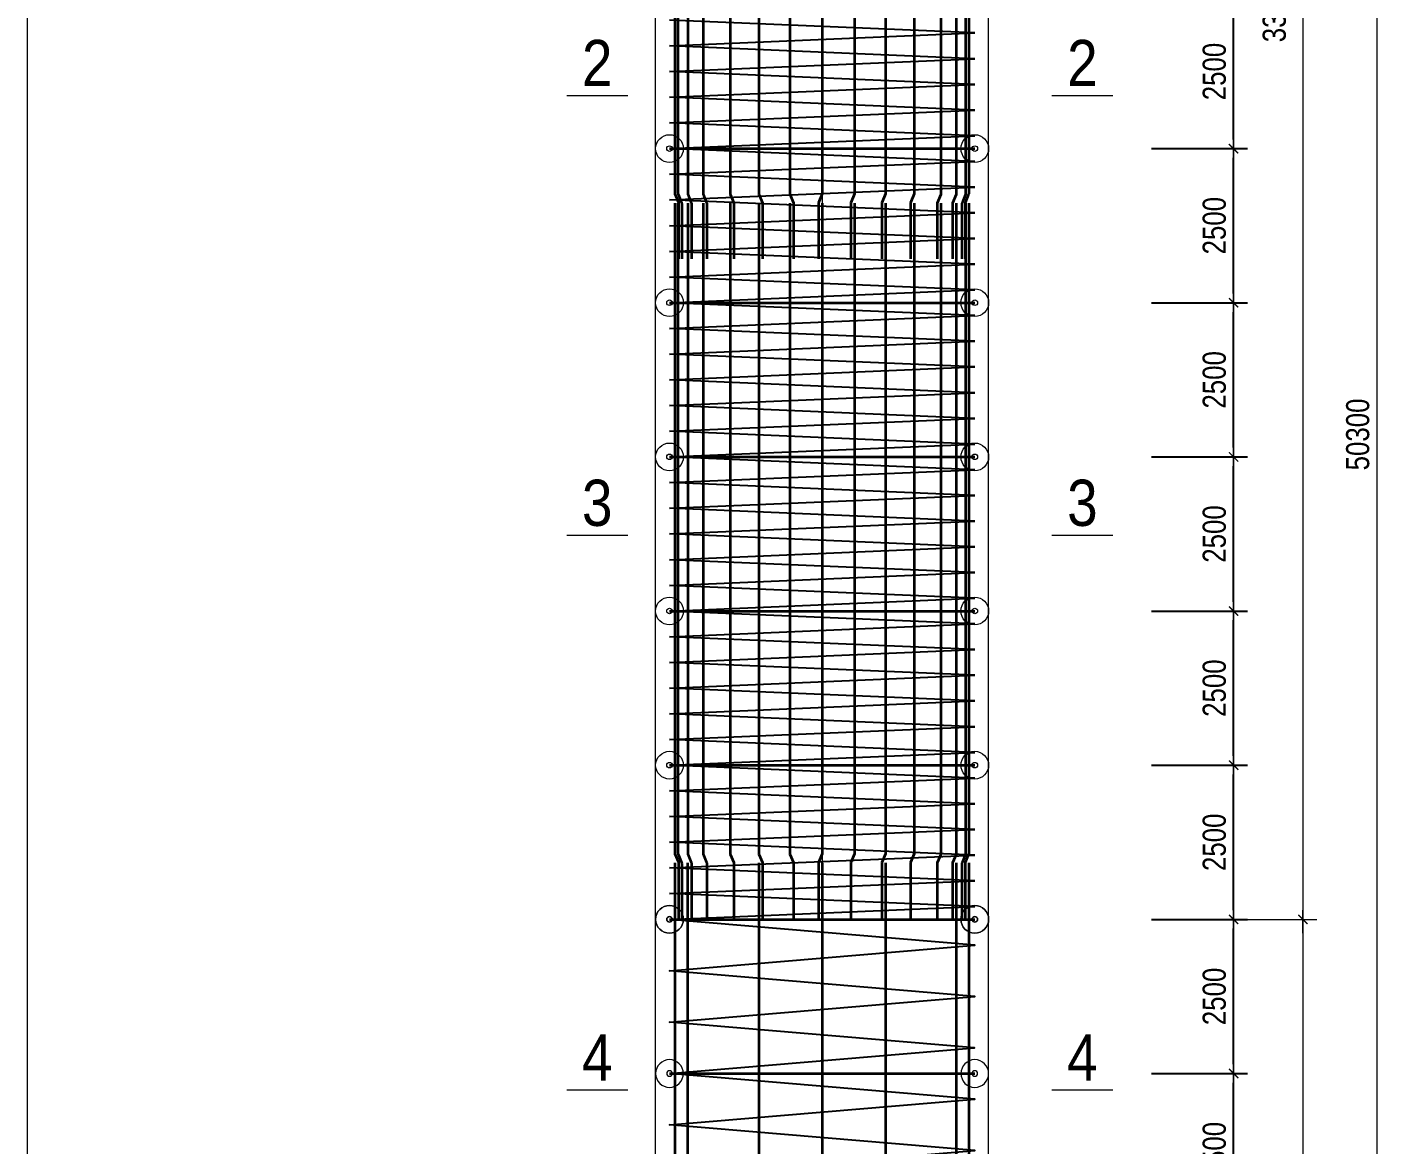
# Model space of a CAD drawing. Header units: millimetres. Extents: x -2123450 to -961021, y -260876 to 649159.
# Drawn here: x -1669543 to -1647654, y 469576 to 487708 of the extents above; entities that cross this region are included whole.
import ezdxf
from ezdxf.enums import TextEntityAlignment as Align

# ---------------------------------------------------------------- set-up
doc = ezdxf.new("R2010")
doc.units = ezdxf.units.MM
doc.header["$LTSCALE"] = 1000
doc.header["$MEASUREMENT"] = 0
doc.header["$PDMODE"] = 66
doc.linetypes.add('CENTER2', pattern=[1.125, 0.75, -0.125, 0.125, -0.125])
doc.layers.get('DEFPOINTS').update_dxf_attribs({"linetype": 'CONTINUOUS'})
doc.layers.add('03BORER', color=3, linetype='CONTINUOUS')
for name, color, linetype, lineweight in [('NDC_S_AXIS', 5, 'CENTER2', 15), ('NDC_S_CONTINUOUS', 3, 'CONTINUOUS', 20), ('NDC_S_DIM', 1, 'CONTINUOUS', 9), ('NDC_S_REBAR', 4, 'CONTINUOUS', 35), ('NDC_S_REBAR SECTION', 6, 'CONTINUOUS', 25), ('NDC_S_STIRRUP', 2, 'CONTINUOUS', 25), ('NDC_S_VN TITLE', 6, 'CONTINUOUS', 9)]:
    doc.layers.add(name, color=color, linetype=linetype, lineweight=lineweight)
doc.styles.add('NDC_ARIAL', font='arial.ttf', dxfattribs={"width": 0.8})
doc.dimstyles.new('NDC_1-150', dxfattribs={"dimscale": 150, "dimtxt": 2.5, "dimasz": 1, "dimexe": 1.5, "dimexo": 0, "dimgap": 0.8, "dimtad": 1, "dimdec": 0, "dimdsep": 46, "dimtxsty": 'NDC_ARIAL', "dimblk": 'DIMMARK', "dimcen": 49999.938995, "dimdle": 1.5, "dimclrd": 1, "dimclre": 1, "dimclrt": 3, "dimadec": 0, "dimazin": 0, "dimtfac": 1, "dimtdec": 0, "dimtix": 1, "dimtmove": 2, "dimatfit": 3, "dimfxl": 1, "dimarcsym": 0})

# ---------------------------------------------------------------- blocks, each defined once
blk = doc.blocks.new('DIMMARK')
at = {"layer": 'NDC_S_DIM', "color": 1}
blk.add_line((-1.5, 0), (1, 0), dxfattribs=at)
at = {"layer": 'NDC_S_DIM', "color": 2, "const_width": 0.15}
blk.add_lwpolyline([(-0.5, -0.5), (0.5, 0.5)], dxfattribs=at)
blk = doc.blocks.new('*D2202')
at = {"layer": 'DEFPOINTS', "color": 0, "transparency": 16777216}
for p in [(18235, -5571), (18235, -38586), (20689, -38586)]:
    blk.add_point(p, dxfattribs=at)
at = {"layer": 'NDC_S_DIM', "color": 1, "lineweight": -2, "transparency": 16777216}
for p, q in [((18235, -5571), (20914, -5571)), ((20689, -5721), (20689, -38436)), ((18235, -38586), (20914, -38586))]:
    blk.add_line(p, q, dxfattribs=at)
at = {"layer": 'NDC_S_DIM', "color": 1, "lineweight": -2, "transparency": 16777216, "xscale": 150, "yscale": 150, "zscale": 150}
for p, rotation in [((20689, -5571), 90), ((20689, -38586), 270)]:
    blk.add_blockref('DIMMARK', p, dxfattribs=dict(at, rotation=rotation))
at = {"layer": 'NDC_S_DIM', "color": 3, "transparency": 16777216, "insert": (20279, -22078), "char_height": 375, "attachment_point": 5, "rotation": 90, "style": 'NDC_ARIAL'}
blk.add_mtext('33015 (CỐT ĐAI XOẮN)', dxfattribs=at)
blk = doc.blocks.new('*D2203')
at = {"layer": 'DEFPOINTS', "color": 0, "transparency": 16777216}
for p in [(19435, -5571), (19435, -55871), (21889, -55871)]:
    blk.add_point(p, dxfattribs=at)
at = {"layer": 'NDC_S_DIM', "color": 1, "lineweight": -2, "transparency": 16777216}
for p, q in [((19435, -5571), (22114, -5571)), ((21889, -5721), (21889, -55721)), ((19435, -55871), (22114, -55871))]:
    blk.add_line(p, q, dxfattribs=at)
at = {"layer": 'NDC_S_DIM', "color": 1, "lineweight": -2, "transparency": 16777216, "xscale": 150, "yscale": 150, "zscale": 150}
for p, rotation in [((21889, -5571), 90), ((21889, -55871), 270)]:
    blk.add_blockref('DIMMARK', p, dxfattribs=dict(at, rotation=rotation))
at = {"layer": 'NDC_S_DIM', "color": 3, "transparency": 16777216, "insert": (21578, -30721), "char_height": 375, "attachment_point": 5, "rotation": 90, "style": 'NDC_ARIAL'}
blk.add_mtext('50300', dxfattribs=at)
blk = doc.blocks.new('*D2204')
at = {"layer": 'DEFPOINTS', "color": 0, "transparency": 16777216}
for p in [(18235, -38585), (18235, -55870), (20689, -55870)]:
    blk.add_point(p, dxfattribs=at)
at = {"layer": 'NDC_S_DIM', "color": 1, "lineweight": -2, "transparency": 16777216}
for p, q in [((18235, -38585), (20914, -38585)), ((20689, -38735), (20689, -55720)), ((18235, -55870), (20914, -55870))]:
    blk.add_line(p, q, dxfattribs=at)
at = {"layer": 'NDC_S_DIM', "color": 1, "lineweight": -2, "transparency": 16777216, "xscale": 150, "yscale": 150, "zscale": 150}
for p, rotation in [((20689, -38585), 90), ((20689, -55870), 270)]:
    blk.add_blockref('DIMMARK', p, dxfattribs=dict(at, rotation=rotation))
at = {"layer": 'NDC_S_DIM', "color": 3, "transparency": 16777216, "insert": (20279, -47227), "char_height": 375, "attachment_point": 5, "rotation": 90, "style": 'NDC_ARIAL'}
blk.add_mtext('17285 (CỐT ĐAI XOẮN)', dxfattribs=at)
blk = doc.blocks.new('CON KE')
at = {"layer": 'NDC_S_CONTINUOUS'}
for radius in [225, 45]:
    blk.add_circle((-285322, 378614), radius, dxfattribs=at)
blk = doc.blocks.new('*D142')
at = {"layer": 'DEFPOINTS', "color": 0, "transparency": 16777216}
for p in [(-1727342, 365106), (-1726013, 365106), (-1727342, 362606)]:
    blk.add_point(p, dxfattribs=at)
at = {"layer": 'NDC_S_DIM', "color": 1, "lineweight": -2, "transparency": 16777216}
for p, q in [((-1727342, 365106), (-1725788, 365106)), ((-1726013, 362756), (-1726013, 364956)), ((-1727342, 362606), (-1725788, 362606))]:
    blk.add_line(p, q, dxfattribs=at)
at = {"layer": 'NDC_S_DIM', "color": 1, "lineweight": -2, "transparency": 16777216, "xscale": 150, "yscale": 150, "zscale": 150}
for p, rotation in [((-1726013, 365106), 90), ((-1726013, 362606), 270)]:
    blk.add_blockref('DIMMARK', p, dxfattribs=dict(at, rotation=rotation))
at = {"layer": 'NDC_S_DIM', "color": 3, "transparency": 16777216, "insert": (-1726324, 363856), "char_height": 375, "attachment_point": 5, "rotation": 90, "style": 'NDC_ARIAL'}
blk.add_mtext('2500', dxfattribs=at)
blk = doc.blocks.new('*D143')
at = {"layer": 'DEFPOINTS', "color": 0, "transparency": 16777216}
for p in [(-1727342, 367606), (-1726013, 367606), (-1727342, 365106)]:
    blk.add_point(p, dxfattribs=at)
at = {"layer": 'NDC_S_DIM', "color": 1, "lineweight": -2, "transparency": 16777216}
for p, q in [((-1727342, 367606), (-1725788, 367606)), ((-1726013, 365256), (-1726013, 367456)), ((-1727342, 365106), (-1725788, 365106))]:
    blk.add_line(p, q, dxfattribs=at)
at = {"layer": 'NDC_S_DIM', "color": 1, "lineweight": -2, "transparency": 16777216, "xscale": 150, "yscale": 150, "zscale": 150}
for p, rotation in [((-1726013, 367606), 90), ((-1726013, 365106), 270)]:
    blk.add_blockref('DIMMARK', p, dxfattribs=dict(at, rotation=rotation))
at = {"layer": 'NDC_S_DIM', "color": 3, "transparency": 16777216, "insert": (-1726324, 366356), "char_height": 375, "attachment_point": 5, "rotation": 90, "style": 'NDC_ARIAL'}
blk.add_mtext('2500', dxfattribs=at)
blk = doc.blocks.new('*D144')
at = {"layer": 'DEFPOINTS', "color": 0, "transparency": 16777216}
for p in [(-1727342, 370106), (-1726013, 370106), (-1727342, 367606)]:
    blk.add_point(p, dxfattribs=at)
at = {"layer": 'NDC_S_DIM', "color": 1, "lineweight": -2, "transparency": 16777216}
for p, q in [((-1727342, 370106), (-1725788, 370106)), ((-1726013, 367756), (-1726013, 369956)), ((-1727342, 367606), (-1725788, 367606))]:
    blk.add_line(p, q, dxfattribs=at)
at = {"layer": 'NDC_S_DIM', "color": 1, "lineweight": -2, "transparency": 16777216, "xscale": 150, "yscale": 150, "zscale": 150}
for p, rotation in [((-1726013, 370106), 90), ((-1726013, 367606), 270)]:
    blk.add_blockref('DIMMARK', p, dxfattribs=dict(at, rotation=rotation))
at = {"layer": 'NDC_S_DIM', "color": 3, "transparency": 16777216, "insert": (-1726324, 368856), "char_height": 375, "attachment_point": 5, "rotation": 90, "style": 'NDC_ARIAL'}
blk.add_mtext('2500', dxfattribs=at)
blk = doc.blocks.new('*D145')
at = {"layer": 'DEFPOINTS', "color": 0, "transparency": 16777216}
for p in [(-1727342, 372606), (-1726013, 372606), (-1727342, 370106)]:
    blk.add_point(p, dxfattribs=at)
at = {"layer": 'NDC_S_DIM', "color": 1, "lineweight": -2, "transparency": 16777216}
for p, q in [((-1727342, 372606), (-1725788, 372606)), ((-1726013, 370256), (-1726013, 372456)), ((-1727342, 370106), (-1725788, 370106))]:
    blk.add_line(p, q, dxfattribs=at)
at = {"layer": 'NDC_S_DIM', "color": 1, "lineweight": -2, "transparency": 16777216, "xscale": 150, "yscale": 150, "zscale": 150}
for p, rotation in [((-1726013, 372606), 90), ((-1726013, 370106), 270)]:
    blk.add_blockref('DIMMARK', p, dxfattribs=dict(at, rotation=rotation))
at = {"layer": 'NDC_S_DIM', "color": 3, "transparency": 16777216, "insert": (-1726324, 371356), "char_height": 375, "attachment_point": 5, "rotation": 90, "style": 'NDC_ARIAL'}
blk.add_mtext('2500', dxfattribs=at)
blk = doc.blocks.new('*D146')
at = {"layer": 'DEFPOINTS', "color": 0, "transparency": 16777216}
for p in [(-1727342, 375106), (-1726013, 375106), (-1727342, 372606)]:
    blk.add_point(p, dxfattribs=at)
at = {"layer": 'NDC_S_DIM', "color": 1, "lineweight": -2, "transparency": 16777216}
for p, q in [((-1727342, 375106), (-1725788, 375106)), ((-1726013, 372756), (-1726013, 374956)), ((-1727342, 372606), (-1725788, 372606))]:
    blk.add_line(p, q, dxfattribs=at)
at = {"layer": 'NDC_S_DIM', "color": 1, "lineweight": -2, "transparency": 16777216, "xscale": 150, "yscale": 150, "zscale": 150}
for p, rotation in [((-1726013, 375106), 90), ((-1726013, 372606), 270)]:
    blk.add_blockref('DIMMARK', p, dxfattribs=dict(at, rotation=rotation))
at = {"layer": 'NDC_S_DIM', "color": 3, "transparency": 16777216, "insert": (-1726324, 373856), "char_height": 375, "attachment_point": 5, "rotation": 90, "style": 'NDC_ARIAL'}
blk.add_mtext('2500', dxfattribs=at)
blk = doc.blocks.new('*D147')
at = {"layer": 'DEFPOINTS', "color": 0, "transparency": 16777216}
for p in [(-1727342, 377606), (-1726013, 377606), (-1727342, 375106)]:
    blk.add_point(p, dxfattribs=at)
at = {"layer": 'NDC_S_DIM', "color": 1, "lineweight": -2, "transparency": 16777216}
for p, q in [((-1727342, 377606), (-1725788, 377606)), ((-1726013, 375256), (-1726013, 377456)), ((-1727342, 375106), (-1725788, 375106))]:
    blk.add_line(p, q, dxfattribs=at)
at = {"layer": 'NDC_S_DIM', "color": 1, "lineweight": -2, "transparency": 16777216, "xscale": 150, "yscale": 150, "zscale": 150}
for p, rotation in [((-1726013, 377606), 90), ((-1726013, 375106), 270)]:
    blk.add_blockref('DIMMARK', p, dxfattribs=dict(at, rotation=rotation))
at = {"layer": 'NDC_S_DIM', "color": 3, "transparency": 16777216, "insert": (-1726324, 376356), "char_height": 375, "attachment_point": 5, "rotation": 90, "style": 'NDC_ARIAL'}
blk.add_mtext('2500', dxfattribs=at)
blk = doc.blocks.new('*D135')
at = {"layer": 'DEFPOINTS', "color": 0, "transparency": 16777216}
for p in [(-1727342, 359547), (-1726013, 359547), (-1727342, 357047)]:
    blk.add_point(p, dxfattribs=at)
at = {"layer": 'NDC_S_DIM', "color": 1, "lineweight": -2, "transparency": 16777216}
for p, q in [((-1727342, 359547), (-1725788, 359547)), ((-1726013, 357197), (-1726013, 359397)), ((-1727342, 357047), (-1725788, 357047))]:
    blk.add_line(p, q, dxfattribs=at)
at = {"layer": 'NDC_S_DIM', "color": 1, "lineweight": -2, "transparency": 16777216, "xscale": 150, "yscale": 150, "zscale": 150}
for p, rotation in [((-1726013, 359547), 90), ((-1726013, 357047), 270)]:
    blk.add_blockref('DIMMARK', p, dxfattribs=dict(at, rotation=rotation))
at = {"layer": 'NDC_S_DIM', "color": 3, "transparency": 16777216, "insert": (-1726324, 358297), "char_height": 375, "attachment_point": 5, "rotation": 90, "style": 'NDC_ARIAL'}
blk.add_mtext('2500', dxfattribs=at)
blk = doc.blocks.new('*D136')
at = {"layer": 'DEFPOINTS', "color": 0, "transparency": 16777216}
for p in [(-1727342, 357047), (-1726013, 357047), (-1727342, 354547)]:
    blk.add_point(p, dxfattribs=at)
at = {"layer": 'NDC_S_DIM', "color": 1, "lineweight": -2, "transparency": 16777216}
for p, q in [((-1727342, 357047), (-1725788, 357047)), ((-1726013, 354697), (-1726013, 356897)), ((-1727342, 354547), (-1725788, 354547))]:
    blk.add_line(p, q, dxfattribs=at)
at = {"layer": 'NDC_S_DIM', "color": 1, "lineweight": -2, "transparency": 16777216, "xscale": 150, "yscale": 150, "zscale": 150}
for p, rotation in [((-1726013, 357047), 90), ((-1726013, 354547), 270)]:
    blk.add_blockref('DIMMARK', p, dxfattribs=dict(at, rotation=rotation))
at = {"layer": 'NDC_S_DIM', "color": 3, "transparency": 16777216, "insert": (-1726324, 355797), "char_height": 375, "attachment_point": 5, "rotation": 90, "style": 'NDC_ARIAL'}
blk.add_mtext('2500', dxfattribs=at)
blk = doc.blocks.new('*D137')
at = {"layer": 'DEFPOINTS', "color": 0, "transparency": 16777216}
for p in [(-1727342, 354547), (-1726013, 354547), (-1727342, 352047)]:
    blk.add_point(p, dxfattribs=at)
at = {"layer": 'NDC_S_DIM', "color": 1, "lineweight": -2, "transparency": 16777216}
for p, q in [((-1727342, 354547), (-1725788, 354547)), ((-1726013, 352197), (-1726013, 354397)), ((-1727342, 352047), (-1725788, 352047))]:
    blk.add_line(p, q, dxfattribs=at)
at = {"layer": 'NDC_S_DIM', "color": 1, "lineweight": -2, "transparency": 16777216, "xscale": 150, "yscale": 150, "zscale": 150}
for p, rotation in [((-1726013, 354547), 90), ((-1726013, 352047), 270)]:
    blk.add_blockref('DIMMARK', p, dxfattribs=dict(at, rotation=rotation))
at = {"layer": 'NDC_S_DIM', "color": 3, "transparency": 16777216, "insert": (-1726324, 353297), "char_height": 375, "attachment_point": 5, "rotation": 90, "style": 'NDC_ARIAL'}
blk.add_mtext('2500', dxfattribs=at)
blk = doc.blocks.new('*D138')
at = {"layer": 'DEFPOINTS', "color": 0, "transparency": 16777216}
for p in [(-1727342, 352047), (-1726013, 352047), (-1727342, 349547)]:
    blk.add_point(p, dxfattribs=at)
at = {"layer": 'NDC_S_DIM', "color": 1, "lineweight": -2, "transparency": 16777216}
for p, q in [((-1727342, 352047), (-1725788, 352047)), ((-1726013, 349697), (-1726013, 351897)), ((-1727342, 349547), (-1725788, 349547))]:
    blk.add_line(p, q, dxfattribs=at)
at = {"layer": 'NDC_S_DIM', "color": 1, "lineweight": -2, "transparency": 16777216, "xscale": 150, "yscale": 150, "zscale": 150}
for p, rotation in [((-1726013, 352047), 90), ((-1726013, 349547), 270)]:
    blk.add_blockref('DIMMARK', p, dxfattribs=dict(at, rotation=rotation))
at = {"layer": 'NDC_S_DIM', "color": 3, "transparency": 16777216, "insert": (-1726324, 350797), "char_height": 375, "attachment_point": 5, "rotation": 90, "style": 'NDC_ARIAL'}
blk.add_mtext('2500', dxfattribs=at)
blk = doc.blocks.new('*D139')
at = {"layer": 'DEFPOINTS', "color": 0, "transparency": 16777216}
for p in [(-1727342, 349547), (-1726013, 349547), (-1727342, 347047)]:
    blk.add_point(p, dxfattribs=at)
at = {"layer": 'NDC_S_DIM', "color": 1, "lineweight": -2, "transparency": 16777216}
for p, q in [((-1727342, 349547), (-1725788, 349547)), ((-1726013, 347197), (-1726013, 349397)), ((-1727342, 347047), (-1725788, 347047))]:
    blk.add_line(p, q, dxfattribs=at)
at = {"layer": 'NDC_S_DIM', "color": 1, "lineweight": -2, "transparency": 16777216, "xscale": 150, "yscale": 150, "zscale": 150}
for p, rotation in [((-1726013, 349547), 90), ((-1726013, 347047), 270)]:
    blk.add_blockref('DIMMARK', p, dxfattribs=dict(at, rotation=rotation))
at = {"layer": 'NDC_S_DIM', "color": 3, "transparency": 16777216, "insert": (-1726324, 348297), "char_height": 375, "attachment_point": 5, "rotation": 90, "style": 'NDC_ARIAL'}
blk.add_mtext('2500', dxfattribs=at)
blk = doc.blocks.new('*D140')
at = {"layer": 'DEFPOINTS', "color": 0, "transparency": 16777216}
for p in [(-1727342, 347047), (-1726013, 347047), (-1727342, 344547)]:
    blk.add_point(p, dxfattribs=at)
at = {"layer": 'NDC_S_DIM', "color": 1, "lineweight": -2, "transparency": 16777216}
for p, q in [((-1727342, 347047), (-1725788, 347047)), ((-1726013, 344697), (-1726013, 346897)), ((-1727342, 344547), (-1725788, 344547))]:
    blk.add_line(p, q, dxfattribs=at)
at = {"layer": 'NDC_S_DIM', "color": 1, "lineweight": -2, "transparency": 16777216, "xscale": 150, "yscale": 150, "zscale": 150}
for p, rotation in [((-1726013, 347047), 90), ((-1726013, 344547), 270)]:
    blk.add_blockref('DIMMARK', p, dxfattribs=dict(at, rotation=rotation))
at = {"layer": 'NDC_S_DIM', "color": 3, "transparency": 16777216, "insert": (-1726324, 345797), "char_height": 375, "attachment_point": 5, "rotation": 90, "style": 'NDC_ARIAL'}
blk.add_mtext('2500', dxfattribs=at)
blk = doc.blocks.new('*U141')
at = {"layer": 'NDC_S_REBAR'}
for p, q in [((-1735159.4, 375106.2), (-1730209.4, 375106.2)), ((-1735159.4, 375106.2), (-1730209.4, 375106.2)), ((-1735159.4, 372606.2), (-1730209.4, 372606.2)), ((-1735159.4, 372606.2), (-1730209.4, 372606.2)), ((-1735159.4, 370106.2), (-1730209.4, 370106.2)), ((-1735159.4, 370106.2), (-1730209.4, 370106.2)), ((-1735159.4, 367606.2), (-1730209.4, 367606.2)), ((-1735159.4, 367606.2), (-1730209.4, 367606.2)), ((-1735159.4, 365106.2), (-1730209.4, 365106.2)), ((-1735159.4, 365106.2), (-1730209.4, 365106.2)), ((-1735159.4, 362606.2), (-1730209.4, 362606.2))]:
    blk.add_line(p, q, dxfattribs=at)
at = {"layer": 'NDC_S_STIRRUP'}
for p, q in [((-1730209.4, 376981.2), (-1735159.4, 377189.6)), ((-1735159.4, 376772.9), (-1730209.4, 376981.2)), ((-1730209.4, 376564.6), (-1735159.4, 376772.9)), ((-1735159.4, 376356.2), (-1730209.4, 376564.6)), ((-1730209.4, 376147.9), (-1735159.4, 376356.2)), ((-1735159.4, 375939.6), (-1730209.4, 376147.9)), ((-1730209.4, 375731.2), (-1735159.4, 375939.6)), ((-1735159.4, 375522.9), (-1730209.4, 375731.2)), ((-1730209.4, 375314.6), (-1735159.4, 375522.9)), ((-1735159.4, 375106.2), (-1730209.4, 375314.6)), ((-1730209.4, 374897.9), (-1735159.4, 375106.2)), ((-1735159.4, 374689.6), (-1730209.4, 374897.9)), ((-1730209.4, 374481.2), (-1735159.4, 374689.6)), ((-1735159.4, 374272.9), (-1730209.4, 374481.2)), ((-1730209.4, 374064.6), (-1735159.4, 374272.9)), ((-1735159.4, 373856.2), (-1730209.4, 374064.6)), ((-1730209.4, 373647.9), (-1735159.4, 373856.2)), ((-1735159.4, 373439.6), (-1730209.4, 373647.9)), ((-1730209.4, 373231.2), (-1735159.4, 373439.6)), ((-1735159.4, 373022.9), (-1730209.4, 373231.2)), ((-1730209.4, 372814.6), (-1735159.4, 373022.9)), ((-1735159.4, 372606.2), (-1730209.4, 372814.6)), ((-1730209.4, 372397.9), (-1735159.4, 372606.2)), ((-1735159.4, 372189.6), (-1730209.4, 372397.9)), ((-1730209.4, 371981.2), (-1735159.4, 372189.6)), ((-1735159.4, 371772.9), (-1730209.4, 371981.2)), ((-1730209.4, 371564.6), (-1735159.4, 371772.9)), ((-1735159.4, 371356.2), (-1730209.4, 371564.6)), ((-1730209.4, 371147.9), (-1735159.4, 371356.2)), ((-1735159.4, 370939.6), (-1730209.4, 371147.9)), ((-1730209.4, 370731.2), (-1735159.4, 370939.6)), ((-1735159.4, 370522.9), (-1730209.4, 370731.2)), ((-1730209.4, 370314.6), (-1735159.4, 370522.9)), ((-1735159.4, 370106.2), (-1730209.4, 370314.6)), ((-1730209.4, 369897.9), (-1735159.4, 370106.2)), ((-1735159.4, 369689.6), (-1730209.4, 369897.9)), ((-1730209.4, 369481.2), (-1735159.4, 369689.6)), ((-1735159.4, 369272.9), (-1730209.4, 369481.2)), ((-1730209.4, 369064.6), (-1735159.4, 369272.9)), ((-1735159.4, 368856.2), (-1730209.4, 369064.6)), ((-1730209.4, 368647.9), (-1735159.4, 368856.2)), ((-1735159.4, 368439.6), (-1730209.4, 368647.9)), ((-1730209.4, 368231.2), (-1735159.4, 368439.6)), ((-1735159.4, 368022.9), (-1730209.4, 368231.2)), ((-1730209.4, 367814.6), (-1735159.4, 368022.9)), ((-1735159.4, 367606.2), (-1730209.4, 367814.6)), ((-1730209.4, 367397.9), (-1735159.4, 367606.2)), ((-1735159.4, 367189.6), (-1730209.4, 367397.9)), ((-1730209.4, 366981.2), (-1735159.4, 367189.6)), ((-1735159.4, 366772.9), (-1730209.4, 366981.2)), ((-1730209.4, 366564.6), (-1735159.4, 366772.9)), ((-1735159.4, 366356.2), (-1730209.4, 366564.6)), ((-1730209.4, 366147.9), (-1735159.4, 366356.2)), ((-1735159.4, 365939.6), (-1730209.4, 366147.9)), ((-1730209.4, 365731.2), (-1735159.4, 365939.6)), ((-1735159.4, 365522.9), (-1730209.4, 365731.2)), ((-1730209.4, 365314.6), (-1735159.4, 365522.9)), ((-1735159.4, 365106.2), (-1730209.4, 365314.6)), ((-1730209.4, 364897.9), (-1735159.4, 365106.2)), ((-1735159.4, 364689.6), (-1730209.4, 364897.9)), ((-1730209.4, 364481.2), (-1735159.4, 364689.6)), ((-1735159.4, 364272.9), (-1730209.4, 364481.2)), ((-1730209.4, 364064.6), (-1735159.4, 364272.9)), ((-1735159.4, 363856.2), (-1730209.4, 364064.6)), ((-1730209.4, 363647.9), (-1735159.4, 363856.2)), ((-1735159.4, 363439.6), (-1730209.4, 363647.9)), ((-1730209.4, 363231.2), (-1735159.4, 363439.6)), ((-1735159.4, 363022.9), (-1730209.4, 363231.2)), ((-1730209.4, 362814.6), (-1735159.4, 363022.9)), ((-1735159.4, 362606.2), (-1730209.4, 362814.6))]:
    blk.add_line(p, q, dxfattribs=at)
at = {"layer": 'NDC_S_REBAR SECTION'}
for p in [(-1449837, -3507.5), (-1449837, -3507.5), (-1449837, -3507.5), (-1444887, -3507.5), (-1444887, -3507.5), (-1449837, -6007.5), (-1449837, -6007.5), (-1449837, -6007.5), (-1444887, -6007.5), (-1444887, -6007.5), (-1449837, -8507.5), (-1449837, -8507.5), (-1449837, -8507.5), (-1444887, -8507.5), (-1444887, -8507.5), (-1449837, -11007.5), (-1449837, -11007.5), (-1449837, -11007.5), (-1444887, -11007.5), (-1444887, -11007.5), (-1449837, -13507.5), (-1449837, -13507.5), (-1449837, -13507.5), (-1444887, -13507.5), (-1444887, -13507.5), (-1449837, -16007.5), (-1444887, -16007.5)]:
    blk.add_blockref('CON KE', p, dxfattribs=at)
at = {"layer": 'NDC_S_DIM'}
for base, p1, p2, picture, middle in [((-1726012.7, 377606.2), (-1727341.6, 375106.2), (-1727341.6, 377606.2), '*D147', (-1726324.2, 376356.2)), ((-1726012.7, 375106.2), (-1727341.6, 372606.2), (-1727341.6, 375106.2), '*D146', (-1726324.2, 373856.2)), ((-1726012.7, 372606.2), (-1727341.6, 370106.2), (-1727341.6, 372606.2), '*D145', (-1726324.2, 371356.2)), ((-1726012.7, 370106.2), (-1727341.6, 367606.2), (-1727341.6, 370106.2), '*D144', (-1726324.2, 368856.2)), ((-1726012.7, 367606.2), (-1727341.6, 365106.2), (-1727341.6, 367606.2), '*D143', (-1726324.2, 366356.2)), ((-1726012.7, 365106.2), (-1727341.6, 362606.2), (-1727341.6, 365106.2), '*D142', (-1726324.2, 363856.2))]:
    dim = blk.add_linear_dim(base=base, p1=p1, p2=p2, angle=90, dimstyle='NDC_1-150', dxfattribs=at)
    dim.commit()
    dim.dimension.update_dxf_attribs({"geometry": picture, "text_midpoint": middle})
blk = doc.blocks.new('*U134')
at = {"layer": 'NDC_S_REBAR'}
for p, q in [((-1735159.4, 359547.3), (-1730209.4, 359547.3)), ((-1735159.4, 359547.3), (-1730209.4, 359547.3)), ((-1735159.4, 357047.3), (-1730209.4, 357047.3)), ((-1735159.4, 357047.3), (-1730209.4, 357047.3)), ((-1735159.4, 357047.3), (-1730209.4, 357047.3)), ((-1735159.4, 354547.3), (-1730209.4, 354547.3)), ((-1735159.4, 354547.3), (-1730209.4, 354547.3)), ((-1735159.4, 354547.3), (-1730209.4, 354547.3)), ((-1735159.4, 352047.3), (-1730209.4, 352047.3)), ((-1735159.4, 352047.3), (-1730209.4, 352047.3)), ((-1735159.4, 352047.3), (-1730209.4, 352047.3)), ((-1735159.4, 349547.3), (-1730209.4, 349547.3)), ((-1735159.4, 349547.3), (-1730209.4, 349547.3)), ((-1735159.4, 349547.3), (-1730209.4, 349547.3)), ((-1735159.4, 347047.3), (-1730209.4, 347047.3)), ((-1735159.4, 347047.3), (-1730209.4, 347047.3)), ((-1735159.4, 347047.3), (-1730209.4, 347047.3)), ((-1735159.4, 344547.3), (-1730209.4, 344547.3))]:
    blk.add_line(p, q, dxfattribs=at)
at = {"layer": 'NDC_S_STIRRUP'}
for points in [[(-1735159.4, 357047.3), (-1730215.4, 357462.9, 0.8498629), (-1730215.4, 357464.9), (-1735159.4, 357880.6), (-1730209.4, 358297.3), (-1735159.4, 358713.9), (-1730209.4, 359130.6), (-1735159.4, 359547.3)], [(-1735159.4, 354547.3), (-1730215.4, 354962.9, 0.8498629), (-1730215.4, 354964.9), (-1735159.4, 355380.6), (-1730209.4, 355797.3), (-1735159.4, 356213.9), (-1730209.4, 356630.6), (-1735159.4, 357047.3)], [(-1735159.4, 352047.3), (-1730215.4, 352462.9, 0.8498629), (-1730215.4, 352464.9), (-1735159.4, 352880.6), (-1730209.4, 353297.3), (-1735159.4, 353713.9), (-1730209.4, 354130.6), (-1735159.4, 354547.3)], [(-1735159.4, 349547.3), (-1730215.4, 349962.9, 0.8498629), (-1730215.4, 349964.9), (-1735159.4, 350380.6), (-1730209.4, 350797.3), (-1735159.4, 351213.9), (-1730209.4, 351630.6), (-1735159.4, 352047.3)], [(-1735159.4, 347047.3), (-1730215.4, 347462.9, 0.8498629), (-1730215.4, 347464.9), (-1735159.4, 347880.6), (-1730209.4, 348297.3), (-1735159.4, 348713.9), (-1730209.4, 349130.6), (-1735159.4, 349547.3)], [(-1735159.4, 344547.3), (-1730215.4, 344962.9, 0.8498629), (-1730215.4, 344964.9), (-1735159.4, 345380.6), (-1730209.4, 345797.3), (-1735159.4, 346213.9), (-1730209.4, 346630.6), (-1735159.4, 347047.3)]]:
    blk.add_lwpolyline(points, format="xyb", dxfattribs=at)
at = {"layer": 'NDC_S_REBAR SECTION', "xscale": -1, "rotation": 180}
for p in [(-1449837, 738161), (-1449837, 738161), (-1444887, 738161), (-1444887, 738161), (-1449837, 735661), (-1449837, 735661), (-1449837, 735661), (-1444887, 735661), (-1444887, 735661), (-1444887, 735661), (-1449837, 733161), (-1449837, 733161), (-1449837, 733161), (-1444887, 733161), (-1444887, 733161), (-1444887, 733161), (-1449837, 730661), (-1449837, 730661), (-1449837, 730661), (-1444887, 730661), (-1444887, 730661), (-1444887, 730661), (-1449837, 728161), (-1449837, 728161), (-1449837, 728161), (-1444887, 728161), (-1444887, 728161), (-1444887, 728161), (-1449837, 725661), (-1449837, 725661), (-1449837, 725661), (-1444887, 725661), (-1444887, 725661), (-1444887, 725661), (-1449837, 723161), (-1444887, 723161)]:
    blk.add_blockref('CON KE', p, dxfattribs=at)
at = {"layer": 'NDC_S_DIM'}
for base, p1, p2, picture, middle in [((-1726012.7, 359547.3), (-1727341.6, 357047.3), (-1727341.6, 359547.3), '*D135', (-1726324.2, 358297.3)), ((-1726012.7, 357047.3), (-1727341.6, 354547.3), (-1727341.6, 357047.3), '*D136', (-1726324.2, 355797.3)), ((-1726012.7, 354547.3), (-1727341.6, 352047.3), (-1727341.6, 354547.3), '*D137', (-1726324.2, 353297.3)), ((-1726012.7, 352047.3), (-1727341.6, 349547.3), (-1727341.6, 352047.3), '*D138', (-1726324.2, 350797.3)), ((-1726012.7, 349547.3), (-1727341.6, 347047.3), (-1727341.6, 349547.3), '*D139', (-1726324.2, 348297.3)), ((-1726012.7, 347047.3), (-1727341.6, 344547.3), (-1727341.6, 347047.3), '*D140', (-1726324.2, 345797.3))]:
    dim = blk.add_linear_dim(base=base, p1=p1, p2=p2, angle=90, dimstyle='NDC_1-150', dxfattribs=at)
    dim.commit()
    dim.dimension.update_dxf_attribs({"geometry": picture, "text_midpoint": middle})
blk = doc.blocks.new('COC TND2000 TYPE 1')
at = {"layer": 'NDC_S_AXIS', "ltscale": 2}
blk.add_line((12892.2, -5573.8), (12892.2, -56636.2), dxfattribs=at)
at = {"layer": 'NDC_S_CONTINUOUS'}
for p, q in [((0, 0), (0, -59594)), ((10192.2, -55870.8), (10192.2, -22795.8)), ((15592.2, -55870.8), (15592.2, -22795.8))]:
    blk.add_line(p, q, dxfattribs=at)
at = {"layer": 'NDC_S_REBAR'}
for points in [[(10569.3, -27870.8), (10569.3, -26976.6, 0.0954146), (10567.1, -26965.4), (10511.4, -26826.2, -0.0954146), (10509.3, -26815), (10509.3, -16270.8)], [(10620.8, -27870.8), (10620.8, -26976.6, 0.0954146), (10618.7, -26965.4), (10563, -26826.2, -0.0954146), (10560.8, -26815), (10560.8, -16270.8)], [(10713.5, -16270.8), (10713.5, -26815, 0.0954146), (10715.6, -26826.2), (10771.3, -26965.4, -0.0954146), (10773.5, -26976.6), (10773.5, -27870.8)], [(10961.4, -16270.8), (10961.4, -26815, 0.0954146), (10963.6, -26826.2), (11019.3, -26965.4, -0.0954146), (11021.4, -26976.6), (11021.4, -27870.8)], [(11401.7, -16270.8), (11401.7, -26815, 0.0954146), (11403.8, -26826.2), (11459.5, -26965.4, -0.0954146), (11461.7, -26976.6), (11461.7, -27870.8)], [(11865.5, -16270.8), (11865.5, -26815, 0.0954146), (11867.7, -26826.2), (11923.4, -26965.4, -0.0954146), (11925.5, -26976.6), (11925.5, -27870.8)], [(12368.8, -16270.8), (12368.8, -26815, 0.0954146), (12371, -26826.2), (12426.7, -26965.4, -0.0954146), (12428.8, -26976.6), (12428.8, -27870.8)], [(12892.2, -16270.8), (12892.2, -26820.8), (12834.4, -26965.4, 0.0954146), (12832.2, -26976.6), (12832.2, -27870.8)], [(13415.7, -16270.8), (13415.7, -26820.8), (13357.8, -26965.4, 0.0954146), (13355.7, -26976.6), (13355.7, -27870.8)], [(13919, -16270.8), (13919, -26820.8), (13861.1, -26965.4, 0.0954146), (13859, -26976.6), (13859, -27870.8)], [(14382.8, -16270.8), (14382.8, -26820.8), (14325, -26965.4, 0.0954146), (14322.8, -26976.6), (14322.8, -27870.8)], [(14763, -27870.8), (14763, -26976.6, -0.0954146), (14765.2, -26965.4), (14820.9, -26826.2, 0.0954146), (14823, -26815), (14823, -16270.8)], [(15011, -27870.8), (15011, -26976.6, -0.0954146), (15013.1, -26965.4), (15068.8, -26826.2, 0.0954146), (15071, -26815), (15071, -16270.8)], [(15163.6, -27870.8), (15163.6, -26976.6, -0.0954146), (15165.8, -26965.4), (15221.5, -26826.2, 0.0954146), (15223.6, -26815), (15223.6, -16270.8)], [(15215.2, -27870.8), (15215.2, -26976.6, -0.0954146), (15217.3, -26965.4), (15273.1, -26826.2, 0.0954146), (15275.2, -26815), (15275.2, -16270.8)], [(10569.3, -38570.8), (10569.3, -37676.6, 0.0954146), (10567.1, -37665.4), (10511.4, -37526.2, -0.0954146), (10509.3, -37515), (10509.3, -26970.8)], [(10620.8, -38570.8), (10620.8, -37676.6, 0.0954146), (10618.7, -37665.4), (10563, -37526.2, -0.0954146), (10560.8, -37515), (10560.8, -26970.8)], [(10713.5, -26970.8), (10713.5, -37515, 0.0954146), (10715.6, -37526.2), (10771.3, -37665.4, -0.0954146), (10773.5, -37676.6), (10773.5, -38570.8)], [(10961.4, -26970.8), (10961.4, -37515, 0.0954146), (10963.6, -37526.2), (11019.3, -37665.4, -0.0954146), (11021.4, -37676.6), (11021.4, -38570.8)], [(11401.7, -26970.8), (11401.7, -37515, 0.0954146), (11403.8, -37526.2), (11459.5, -37665.4, -0.0954146), (11461.7, -37676.6), (11461.7, -38570.8)], [(11865.5, -26970.8), (11865.5, -37515, 0.0954146), (11867.7, -37526.2), (11923.4, -37665.4, -0.0954146), (11925.5, -37676.6), (11925.5, -38570.8)], [(12368.8, -26970.8), (12368.8, -37515, 0.0954146), (12371, -37526.2), (12426.7, -37665.4, -0.0954146), (12428.8, -37676.6), (12428.8, -38570.8)], [(12892.2, -26970.8), (12892.2, -37520.8), (12834.4, -37665.4, 0.0954146), (12832.2, -37676.6), (12832.2, -38570.8)], [(13415.7, -26970.8), (13415.7, -37520.8), (13357.8, -37665.4, 0.0954146), (13355.7, -37676.6), (13355.7, -38570.8)], [(13919, -26970.8), (13919, -37520.8), (13861.1, -37665.4, 0.0954146), (13859, -37676.6), (13859, -38570.8)], [(14382.8, -26970.8), (14382.8, -37520.8), (14325, -37665.4, 0.0954146), (14322.8, -37676.6), (14322.8, -38570.8)], [(14763, -38570.8), (14763, -37676.6, -0.0954146), (14765.2, -37665.4), (14820.9, -37526.2, 0.0954146), (14823, -37515), (14823, -26970.8)], [(15011, -38570.8), (15011, -37676.6, -0.0954146), (15013.1, -37665.4), (15068.8, -37526.2, 0.0954146), (15071, -37515), (15071, -26970.8)], [(15163.6, -38570.8), (15163.6, -37676.6, -0.0954146), (15165.8, -37665.4), (15221.5, -37526.2, 0.0954146), (15223.6, -37515), (15223.6, -26970.8)], [(15215.2, -38570.8), (15215.2, -37676.6, -0.0954146), (15217.3, -37665.4), (15273.1, -37526.2, 0.0954146), (15275.2, -37515), (15275.2, -26970.8)], [(10569.3, -49270.8), (10569.3, -48376.6, 0.0954146), (10567.1, -48365.4), (10511.4, -48226.2, -0.0954146), (10509.3, -48215), (10509.3, -37670.8)], [(10773.5, -49270.8), (10773.5, -48376.6, 0.0954146), (10771.3, -48365.4), (10715.6, -48226.2, -0.0954146), (10713.5, -48215), (10713.5, -37670.8)], [(11865.5, -37670.8), (11865.5, -48215, 0.0954146), (11867.7, -48226.2), (11923.4, -48365.4, -0.0954146), (11925.5, -48376.6), (11925.5, -49270.8)], [(12892.2, -37670.8), (12892.2, -48220.8), (12834.4, -48365.4, 0.0954146), (12832.2, -48376.6), (12832.2, -49270.8)], [(13919, -37670.8), (13919, -48220.8), (13861.1, -48365.4, 0.0954146), (13859, -48376.6), (13859, -49270.8)], [(15011, -49270.8), (15011, -48376.6, -0.0954146), (15013.1, -48365.4), (15068.8, -48226.2, 0.0954146), (15071, -48215), (15071, -37670.8)], [(15215.2, -49270.8), (15215.2, -48376.6, -0.0954146), (15217.3, -48365.4), (15273.1, -48226.2, 0.0954146), (15275.2, -48215), (15275.2, -37670.8)]]:
    blk.add_lwpolyline(points, format="xyb", dxfattribs=at)
at = {"layer": '03BORER'}
for name, p in [('*U141', (1745576.6, -401191.3)), ('*U134', (1745576.6, -398132.4))]:
    blk.add_blockref(name, p, dxfattribs=at)
at = {"layer": 'NDC_S_VN TITLE', "style": 'NDC_ARIAL', "width": 0.85}
for s, p in [('%%U 2 ', (9245.6, -24691.7)), ('%%U 2 ', (17112.4, -24691.7)), ('%%U 3 ', (9245.6, -31829.3)), ('%%U 3 ', (17112.4, -31829.3)), ('%%U 4 ', (9245.6, -40827.1)), ('%%U 4 ', (17112.4, -40827.1))]:
    blk.add_text(s, height=750, dxfattribs=at).set_placement(p, align=Align.MIDDLE)
at = {"layer": 'NDC_S_DIM'}
for base, p1, p2, picture, middle in [((20689.1, -38586.1), (18235.2, -5570.8), (18235.2, -38586.1), '*D2202', (20279.3, -22078.4)), ((20689.1, -55869.8), (18235.2, -38585.1), (18235.2, -55869.8), '*D2204', (20279.3, -47227.4))]:
    dim = blk.add_linear_dim(base=base, p1=p1, p2=p2, angle=90, text='<> (CỐT ĐAI XOẮN)', dimstyle='NDC_1-150', dxfattribs=at)
    dim.commit()
    dim.dimension.update_dxf_attribs({"geometry": picture, "text_midpoint": middle})
dim = blk.add_linear_dim(base=(21889.1, -55870.8), p1=(19435.2, -5570.8), p2=(19435.2, -55870.8), angle=90, dimstyle='NDC_1-150', dxfattribs=at)
dim.commit()
dim.dimension.update_dxf_attribs({"geometry": '*D2203', "text_midpoint": (21577.6, -30720.8)})

msp = doc.modelspace()

# ---------------------------------------------------------------- block references
at = {"layer": 'NDC_S_CONTINUOUS', "color": 1}
msp.add_blockref('COC TND2000 TYPE 1', (-1669543.22, 511820.66), dxfattribs=at)

doc.saveas('drawing.dxf')
